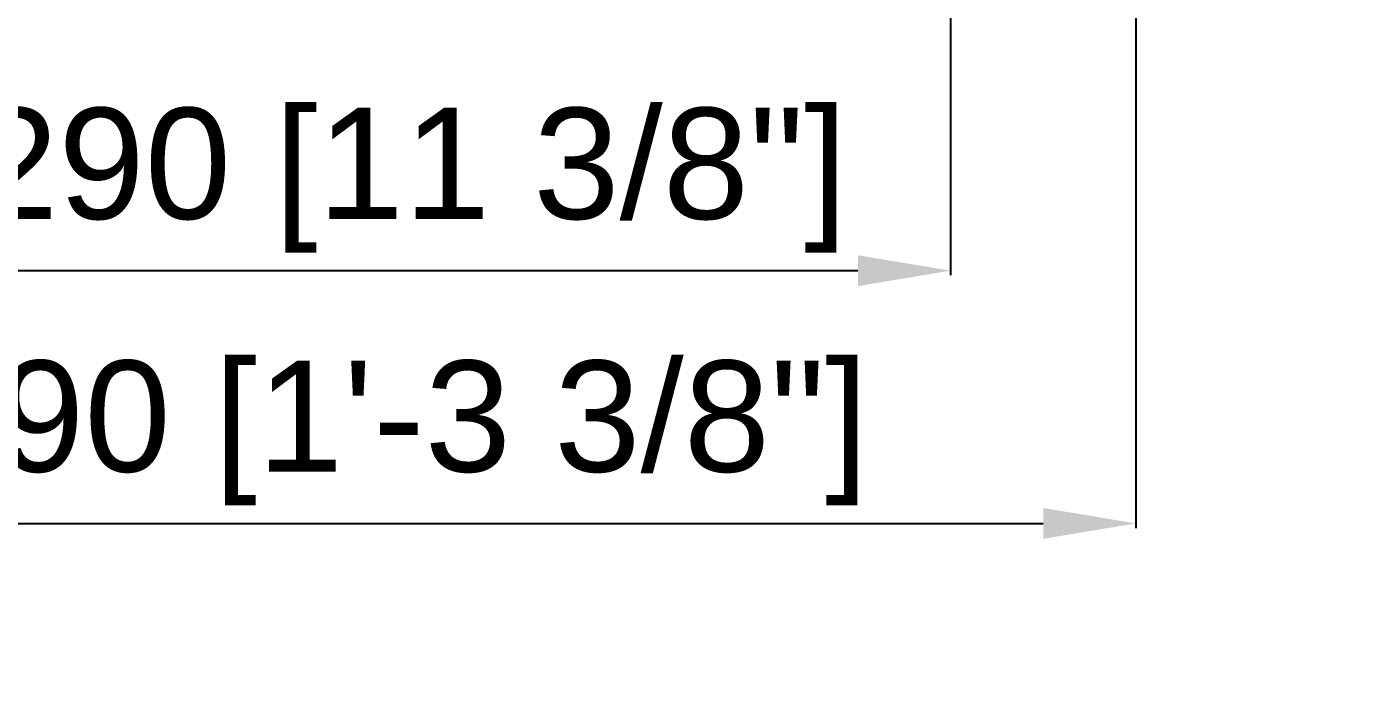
# Model space of a CAD drawing. Header units: millimetres. Extents: x -1070 to 42146, y 1440 to 12921.
# Drawn here: x 5757.4 to 6114.7, y 2374.9 to 2554.3 of the extents above; entities that cross this region are included whole.
import ezdxf

# ---------------------------------------------------------------- set-up
doc = ezdxf.new("R2010")
doc.units = ezdxf.units.MM
doc.layers.add('DIM', color=4, linetype='Continuous')
doc.styles.get("Standard").update_dxf_attribs({"font": 'arial.ttf'})
doc.dimstyles.new('ISO-200', dxfattribs={"dimtxt": 30, "dimasz": 25, "dimexe": 1.25, "dimexo": 5, "dimgap": 5, "dimtad": 1, "dimtoh": 1, "dimdec": 1, "dimdsep": 46, "dimtxsty": 'Standard', "dimcen": 2.5, "dimadec": 0, "dimazin": 0, "dimtfac": 1, "dimtdec": 1, "dimtmove": 0, "dimatfit": 3, "dimfxl": 1, "dimarcsym": 0})

# ---------------------------------------------------------------- blocks, each defined once
blk = doc.blocks.new('*D122')
at = {"layer": 'Defpoints', "color": 0, "transparency": 16777216}
for p in [(5716.76, 2610.11), (6006.76, 2610.11), (6006.76, 2488.45)]:
    blk.add_point(p, dxfattribs=at)
at = {"layer": 'DIM', "color": 0, "lineweight": -2, "transparency": 16777216}
for p, q in [((5716.76, 2605.11), (5716.76, 2487.2)), ((6006.76, 2605.11), (6006.76, 2487.2)), ((5741.76, 2488.45), (5981.76, 2488.45))]:
    blk.add_line(p, q, dxfattribs=at)
at = {"layer": 'DIM', "color": 0, "transparency": 16777216}
for points in [[(5741.76, 2492.61), (5741.76, 2484.28), (5716.76, 2488.45)], [(5981.76, 2492.61), (5981.76, 2484.28), (6006.76, 2488.45)]]:
    blk.add_solid(points, dxfattribs=at)
at = {"layer": 'DIM', "color": 0, "lineweight": -3, "transparency": 16777216, "insert": (5860.79, 2512.87), "char_height": 30, "attachment_point": 5}
blk.add_mtext('290 [11 3/8"]', dxfattribs=at)
blk = doc.blocks.new('*D123')
at = {"layer": 'Defpoints', "color": 0, "transparency": 16777216}
for p in [(5666.76, 2596.11), (6056.76, 2596.11), (6056.76, 2420.24)]:
    blk.add_point(p, dxfattribs=at)
at = {"layer": 'DIM', "color": 0, "lineweight": -2, "transparency": 16777216}
for p, q in [((5666.76, 2591.11), (5666.76, 2418.99)), ((6056.76, 2591.11), (6056.76, 2418.99)), ((5691.76, 2420.24), (6031.76, 2420.24))]:
    blk.add_line(p, q, dxfattribs=at)
at = {"layer": 'DIM', "color": 0, "transparency": 16777216}
for points in [[(5691.76, 2424.41), (5691.76, 2416.08), (5666.76, 2420.24)], [(6031.76, 2424.41), (6031.76, 2416.08), (6056.76, 2420.24)]]:
    blk.add_solid(points, dxfattribs=at)
at = {"layer": 'DIM', "color": 0, "lineweight": -3, "transparency": 16777216, "insert": (5855.47, 2444.66), "char_height": 30, "attachment_point": 5}
blk.add_mtext('390 [1\'-3 3/8"]', dxfattribs=at)
blk = doc.blocks.new('*D133')
at = {"layer": 'Defpoints', "color": 0, "transparency": 16777216}
for p in [(6111.66, 2617.61), (6286.46, 2617.61), (6056.76, 2609.31)]:
    blk.add_point(p, dxfattribs=at)
at = {"layer": 'DIM', "color": 0, "lineweight": -2, "transparency": 16777216}
for p, q in [((6286.46, 2642.61), (6286.46, 2667.61)), ((6116.66, 2617.61), (6287.71, 2617.61)), ((6286.46, 2617.61), (6286.46, 2609.31)), ((6061.76, 2609.31), (6287.71, 2609.31)), ((6286.46, 2584.31), (6286.46, 2455.12)), ((6286.46, 2455.12), (6119.55, 2455.12))]:
    blk.add_line(p, q, dxfattribs=at)
at = {"layer": 'DIM', "color": 0, "transparency": 16777216}
for points in [[(6282.3, 2642.61), (6290.63, 2642.61), (6286.46, 2617.61)], [(6282.3, 2584.31), (6290.63, 2584.31), (6286.46, 2609.31)]]:
    blk.add_solid(points, dxfattribs=at)
at = {"layer": 'DIM', "color": 0, "lineweight": -3, "transparency": 16777216, "insert": (6200.51, 2479.54), "char_height": 30, "attachment_point": 5}
blk.add_mtext('8.3 [3/8"]', dxfattribs=at)

msp = doc.modelspace()

# ---------------------------------------------------------------- dimensions: what is measured, and where the dimension line sits
at = {"layer": 'DIM', "color": 7, "lineweight": -3}
dim = msp.add_linear_dim(base=(6286.464, 2617.607), p1=(6056.757, 2609.307), p2=(6111.657, 2617.607), angle=90, dimstyle='ISO-200', dxfattribs=at)
dim.commit()
dim.dimension.update_dxf_attribs({"geometry": '*D133', "text_midpoint": (6200.509, 2455.116), "dimtype": 160})
for base, p1, p2, picture, middle in [((6006.757, 2488.448), (5716.757, 2610.107), (6006.757, 2610.107), '*D122', (5860.786, 2488.448)), ((6056.757, 2420.244), (5666.757, 2596.107), (6056.757, 2596.107), '*D123', (5855.467, 2420.244))]:
    dim = msp.add_linear_dim(base=base, p1=p1, p2=p2, dimstyle='ISO-200', dxfattribs=at)
    dim.commit()
    dim.dimension.update_dxf_attribs({"geometry": picture, "text_midpoint": middle, "dimtype": 160})

doc.saveas('drawing.dxf')
